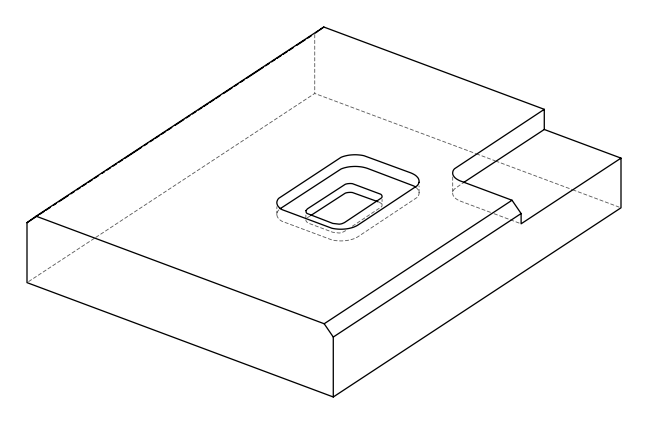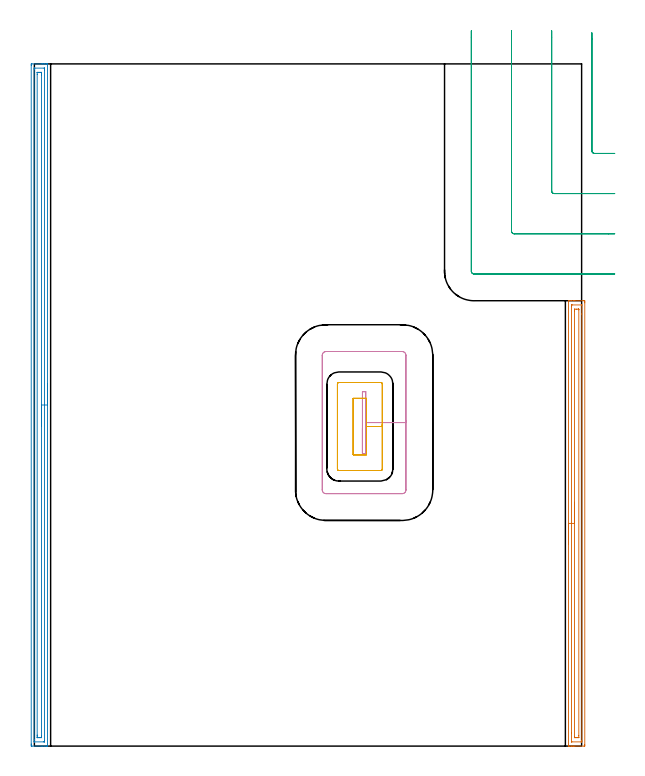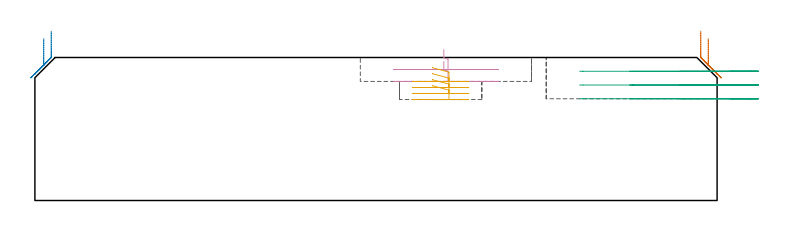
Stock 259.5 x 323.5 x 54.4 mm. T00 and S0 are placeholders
(PLAN: 5 operations, 2 tool changes, 19.9 min)
(1 AREA_MILL | FG_CHAMFER_SURFACE | UGT0205_001 | 5.28 min | 6406 mm3)
(2 AREA_MILL_1 | FG_CHAMFER_SURFACE_1 | UGT0205_001 | 7.97 min | 9596 mm3)
(3 MILL_CORNER_NOTCH_RECTANGULAR | CORNER_NOTCH_RECTANGULAR | UGT0201_109 | Follow Part, ap 6.35, ae 75% | 3.31 min | 113809 mm3)
(4 MILL_RECTANGULAR_POCKET | POCKET_RECTANGULAR_STRAIGHT | UGT0201_109 | Follow Part, ap 6.35, ae 75% | 1.41 min | 53349 mm3)
(5 MILL_RECTANGULAR_POCKET_1 | POCKET_RECTANGULAR_STRAIGHT_1 | NXT0201_013 | Follow Part, ap 2.5, ae 75% | 1.93 min | 10973 mm3)
(TOOL UGT0205_001 | Chamfer Mill 20 x 3 x 45 deg. | D20 FL50 Z2)
(TOOL UGT0201_109 | End Mill 25.4 mm | D25.4 FL25 Z2)
(TOOL NXT0201_013 | ENDMILL 10mm | D10 FL30 Z4)
(OP 1 AREA_MILL)
G17 G21 G94 G90
T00 M6
G54
G17 G0 G90 X253.3 Y95.6 S1061 M3
G43 Z64.4 H0
G94 G1 Y95.638 Z63.528 F250.
Y95.752 Z62.663
Y95.941 Z61.812
Y96.203 Z60.98
Y96.537 Z60.174
Y96.94 Z59.4
Y97.408 Z58.664
Y97.94 Z57.972
Y98.529 Z57.329
Y99.172 Z56.739
Y99.864 Z56.208
Y100.6 Z55.74
Y101.374 Z55.337
Y102.18 Z55.003
Y103.012 Z54.741
Y103.863 Z54.552
Y104.728 Z54.438
Y105.6 Z54.4
Y211.027
X253.302 Y211.19 Z54.388
X253.435 Y211.198 Z54.257
X253.573 Y211.2 Z54.127
X253.851 Z53.849
X254.527 Z53.168
X255.739 Z51.958
X256.276 Z51.419
X260.379 Z47.318
X260.648 Y211.197 Z47.05
X260.993 Y211.19 Z46.704
X260.998 Y210.938 Z46.701
X261. Y210.581 Z46.7
Y210.22
Y0.619
X260.998 Y0.262 Z46.701
X260.993 Y0.01 Z46.704
X260.648 Y0. Z47.05
X256.276 Z51.419
X255.739 Z51.958
X255.401 Z52.295
X254.865 Z52.831
X254.527 Z53.168
X253.572 Z54.127
X253.436 Z54.256
X253.411 Y0.001 Z54.28
X253.303 Y0.01 Z54.388
X253.3 Y0.173 Z54.4
Y105.6
X254.714 Z52.986
Y208.602
X254.715 Y208.794 Z52.985
X254.719 Y209.144 Z52.981
X254.721 Y209.18 Z52.979
X254.766 Y209.19 Z52.934
X254.871 Y209.196 Z52.829
X255.004 Y209.199 Z52.696
X259.376 Z48.324
X259.533 Y209.194 Z48.167
X259.563 Y209.19 Z48.137
X259.579 Y209.179 Z48.121
X259.581 Y209.145 Z48.119
X259.585 Y208.986 Z48.115
X259.586 Y204.895 Z48.114
Y2.598
X259.585 Y2.406 Z48.115
X259.581 Y2.056 Z48.119
X259.579 Y2.02 Z48.121
X259.534 Y2.01 Z48.166
X259.429 Y2.004 Z48.271
X259.296 Y2.001 Z48.404
X254.924 Z52.776
X254.767 Y2.006 Z52.933
X254.737 Y2.01 Z52.963
X254.721 Y2.021 Z52.979
X254.719 Y2.055 Z52.981
X254.715 Y2.214 Z52.985
X254.714 Y6.311 Z52.986
Y105.6
X256.128 Z51.572
X256.129 Y206.264 Z51.571
X256.132 Y207.007 Z51.568
X256.135 Y207.151 Z51.565
X256.14 Y207.19 Z51.56
X256.181 Y207.194 Z51.519
X256.276 Y207.197 Z51.424
X256.961 Y207.2 Z50.739
X257.835 Z49.865
X258.024 Y207.199 Z49.676
X258.087 Y207.198 Z49.613
X258.137 Y207.194 Z49.563
X258.164 Y207.19 Z49.536
X258.166 Y207.156 Z49.534
X258.17 Y207.007 Z49.53
X258.171 Y206.857 Z49.529
Y4.936
X258.168 Y4.193 Z49.532
X258.165 Y4.049 Z49.535
X258.16 Y4.01 Z49.54
X258.119 Y4.006 Z49.581
X258.024 Y4.003 Z49.676
X257.339 Y4. Z50.361
X256.465 Z51.235
X256.276 Z51.424
X256.213 Y4.002 Z51.487
X256.163 Y4.006 Z51.537
X256.136 Y4.01 Z51.564
X256.134 Y4.044 Z51.566
X256.13 Y4.193 Z51.57
X256.129 Y4.343 Z51.571
X256.128 Y105.6 Z51.572
Y106.472 Z51.61
Y107.336 Z51.723
Y108.188 Z51.912
Y109.02 Z52.175
Y109.826 Z52.508
Y110.6 Z52.911
Y111.336 Z53.38
Y112.028 Z53.911
Y112.671 Z54.501
Y113.26 Z55.144
Y113.791 Z55.836
Y114.26 Z56.572
Y114.663 Z57.345
Y114.997 Z58.151
Y115.259 Z58.983
Y115.448 Z59.835
Y115.562 Z60.7
Y115.6 Z61.572
G0 Z64.4
M5
M2
(OP 2 AREA_MILL_1)
G17 G21 G94 G90
T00 M6
G54
G17 G0 G90 X6.2 Y171.75 S1061 M3
G43 Z64.4 H0
G94 G1 Y171.712 Z63.528 F250.
Y171.598 Z62.664
Y171.409 Z61.812
Y171.147 Z60.98
Y170.813 Z60.174
Y170.41 Z59.4
Y169.941 Z58.664
Y169.41 Z57.972
Y168.821 Z57.329
Y168.178 Z56.74
Y167.486 Z56.208
Y166.75 Z55.74
Y165.976 Z55.337
Y165.17 Z55.003
Y164.338 Z54.741
Y163.486 Z54.552
Y162.622 Z54.438
Y161.75 Z54.4
Y0.163
X6.198 Y0.01 Z54.388
X6.073 Y0.002 Z54.265
X5.942 Y0. Z54.142
X5.613 Z53.812
X4.973 Z53.168
X3.779 Z51.976
X3.224 Z51.418
X-1.148 Y0.001 Z47.049
X-1.493 Y0.01 Z46.704
X-1.498 Y0.252 Z46.701
X-1.5 Y0.61 Z46.7
Y0.969
Y322.89
X-1.498 Y323.248 Z46.701
X-1.493 Y323.49 Z46.704
X-1.148 Y323.5 Z47.049
X3.224 Z51.418
X3.779 Z51.976
X4.099 Z52.295
X4.654 Z52.85
X4.973 Z53.168
X5.612 Z53.812
X5.942 Z54.142
X6.073 Y323.498 Z54.265
X6.198 Y323.49 Z54.388
X6.2 Y323.337 Z54.4
Y161.75
X4.786 Z52.986
X4.785 Y2.587 Z52.985
X4.784 Y2.395 Z52.984
X4.78 Y2.045 Z52.98
X4.779 Y2.01 Z52.979
X4.718 Y2.006 Z52.918
X4.615 Y2.003 Z52.815
X4.485 Y2. Z52.685
X0.113 Y2.001 Z48.313
X-0.035 Y2.006 Z48.165
X-0.062 Y2.01 Z48.138
X-0.079 Y2.017 Z48.121
X-0.081 Y2.049 Z48.119
X-0.084 Y2.202 Z48.116
X-0.085 Y2.395 Z48.115
X-0.086 Y3.096 Z48.114
X-0.085 Y320.913 Z48.115
X-0.084 Y321.105 Z48.116
X-0.08 Y321.455 Z48.12
X-0.079 Y321.49 Z48.121
X-0.018 Y321.494 Z48.182
X0.085 Y321.497 Z48.285
X0.215 Y321.5 Z48.415
X4.587 Y321.499 Z52.787
X4.735 Y321.494 Z52.935
X4.762 Y321.49 Z52.962
X4.779 Y321.483 Z52.979
X4.781 Y321.451 Z52.981
X4.784 Y321.298 Z52.984
X4.785 Y321.105 Z52.985
X4.786 Y320.404 Z52.986
Y161.75
X3.372 Z51.572
X3.371 Y4.923 Z51.571
X3.369 Y4.181 Z51.569
X3.367 Y4.035 Z51.567
X3.365 Y4.016 Z51.565
X3.355 Y4.01 Z51.555
X3.313 Y4.006 Z51.513
X3.224 Y4.003 Z51.424
X2.527 Y4. Z50.727
X1.652 Z49.852
X1.476 Y4.001 Z49.676
X1.417 Y4.002 Z49.617
X1.37 Y4.006 Z49.57
X1.343 Y4.009 Z49.543
X1.335 Y4.033 Z49.535
X1.332 Y4.181 Z49.532
X1.33 Y4.33 Z49.53
X1.328 Y5.073 Z49.528
Y5.224
X1.329 Y318.577 Z49.529
X1.331 Y319.319 Z49.531
X1.333 Y319.465 Z49.533
X1.335 Y319.484 Z49.535
X1.345 Y319.49 Z49.545
X1.387 Y319.494 Z49.587
X1.476 Y319.497 Z49.676
X2.173 Y319.5 Z50.373
X3.048 Z51.248
X3.224 Y319.499 Z51.424
X3.283 Y319.498 Z51.483
X3.33 Y319.494 Z51.53
X3.357 Y319.491 Z51.557
X3.365 Y319.467 Z51.565
X3.368 Y319.319 Z51.568
X3.37 Y319.17 Z51.57
X3.372 Y318.427 Z51.572
Y318.276
Y161.75
Y160.878 Z51.61
Y160.013 Z51.723
Y159.162 Z51.912
Y158.33 Z52.175
Y157.524 Z52.508
Y156.75 Z52.911
Y156.014 Z53.38
Y155.322 Z53.911
Y154.679 Z54.501
Y154.09 Z55.144
Y153.558 Z55.836
Y153.09 Z56.572
Y152.687 Z57.345
Y152.353 Z58.151
Y152.091 Z58.983
Y151.902 Z59.835
Y151.788 Z60.7
Y151.75 Z61.572
G0 Z64.4
M5
M2
(OP 3 MILL_CORNER_NOTCH_RECTANGULAR)
G17 G21 G94 G90
T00 M6
G54
G17 G0 G90 X264.35 Y338.237 S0 M3
G43 Z64.4 H0
Z49.167
G94 G1 Y335.237 F250.
Y282.314 F500.
G3 X265.614 Y281.05 R1.27
G1 X272.2
X275.2 F250.
G0 Z64.4
X245.3 Y339.2
Z49.167
G1 Y336.2
Y263.265 F500.
G3 X246.565 Y262. R1.27
G1 X272.2
X275.2 F250.
G0 Z64.4
X226.25 Y339.2
Z49.167
G1 Y336.2
Y244.215 F500.
G3 X227.515 Y242.95 R1.27
G1 X272.2
X275.2 F250.
G0 Z64.4
X207.2 Y339.2
Z49.167
G1 Y336.2
Y225.165 F500.
G3 X208.465 Y223.9 R1.27
G1 X272.2
X275.2 F250.
G0 Z64.4
X264.35 Y338.237
Z43.933
G1 Y335.237
Y282.314 F500.
G3 X265.614 Y281.05 R1.27
G1 X272.2
X275.2 F250.
G0 Z64.4
X245.3 Y339.2
Z43.933
G1 Y336.2
Y263.265 F500.
G3 X246.565 Y262. R1.27
G1 X272.2
X275.2 F250.
G0 Z64.4
X226.25 Y339.2
Z43.933
G1 Y336.2
Y244.215 F500.
G3 X227.515 Y242.95 R1.27
G1 X272.2
X275.2 F250.
G0 Z64.4
X207.2 Y339.2
Z43.933
G1 Y336.2
Y225.165 F500.
G3 X208.465 Y223.9 R1.27
G1 X272.2
X275.2 F250.
G0 Z64.4
X264.35 Y338.237
Z38.7
G1 Y335.237
Y282.314 F500.
G3 X265.614 Y281.05 R1.27
G1 X272.2
X275.2 F250.
G0 Z64.4
X245.3 Y339.2
Z38.7
G1 Y336.2
Y263.265 F500.
G3 X246.565 Y262. R1.27
G1 X272.2
X275.2 F250.
G0 Z64.4
X226.25 Y339.2
Z38.7
G1 Y336.2
Y244.215 F500.
G3 X227.515 Y242.95 R1.27
G1 X272.2
X275.2 F250.
G0 Z64.4
X207.2 Y339.2
Z38.7
G1 Y336.2
Y225.165 F500.
G3 X208.465 Y223.9 R1.27
G1 X272.2
X275.2 F250.
G0 Z64.4
M5
M2
(OP 4 MILL_RECTANGULAR_POCKET)
G17 G21 G94 G90
T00 M6
G54
G17 G0 G90 X155.55 Y150.677 S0 M3
G43 Z64.4 H0
Z57.4
G94 G1 Y138.75 Z54.204 F250.
X157.15 Z53.775
Y153.4 Z49.85
Y168.05 F500.
X155.55
Y138.75
X157.15
Y153.4
X176.2
Y185.3
G3 X174.4 Y187.1 R1.8
G1 X138.3
G3 X136.5 Y185.3 R1.8
G1 Y121.5
G3 X138.3 Y119.7 R1.8
G1 X174.4
G3 X176.2 Y121.5 R1.8
G1 Y153.4
Y154.4
G0 X155.55 Y150.677 Z52.85
G1 Y138.75 Z49.654 F250.
X157.15 Z49.225
Y153.4 Z45.3
Y168.05 F500.
X155.55
Y138.75
X157.15
Y153.4
X176.2
Y185.3
G3 X174.4 Y187.1 R1.8
G1 X138.3
G3 X136.5 Y185.3 R1.8
G1 Y121.5
G3 X138.3 Y119.7 R1.8
G1 X174.4
G3 X176.2 Y121.5 R1.8
G1 Y153.4
Y154.4
G0 Z64.4
M5
M2
(OP 5 MILL_RECTANGULAR_POCKET_1)
G17 G21 G94 G90
T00 M6
G54
G17 G0 G90 X151.2 Y138.277 S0 M3
G43 Z64.4 H0
Z50.543
G94 G1 Y138.2 Z50.522 F250.
X157.5 Z48.834
Y151.55 Z45.257
Y164.9 F500.
X151.2
Y138.2
X157.5
Y151.55
X165.
Y171.7
G3 X164.3 Y172.4 R0.7
G1 X144.4
G3 X143.7 Y171.7 R0.7
G1 Y131.4
G3 X144.4 Y130.7 R0.7
G1 X164.3
G3 X165. Y131.4 R0.7
G1 Y151.55
Y152.55
G0 X151.2 Y138.277 Z48.257
G1 Y138.2 Z48.237 F250.
X157.5 Z46.549
Y151.55 Z42.971
Y164.9 F500.
X151.2
Y138.2
X157.5
Y151.55
X165.
Y171.7
G3 X164.3 Y172.4 R0.7
G1 X144.4
G3 X143.7 Y171.7 R0.7
G1 Y131.4
G3 X144.4 Y130.7 R0.7
G1 X164.3
G3 X165. Y131.4 R0.7
G1 Y151.55
Y152.55
G0 X151.2 Y138.277 Z45.971
G1 Y138.2 Z45.951 F250.
X157.5 Z44.263
Y151.55 Z40.686
Y164.9 F500.
X151.2
Y138.2
X157.5
Y151.55
X165.
Y171.7
G3 X164.3 Y172.4 R0.7
G1 X144.4
G3 X143.7 Y171.7 R0.7
G1 Y131.4
G3 X144.4 Y130.7 R0.7
G1 X164.3
G3 X165. Y131.4 R0.7
G1 Y151.55
Y152.55
G0 X151.2 Y138.277 Z43.686
G1 Y138.2 Z43.665 F250.
X157.5 Z41.977
Y151.55 Z38.4
Y164.9 F500.
X151.2
Y138.2
X157.5
Y151.55
X165.
Y171.7
G3 X164.3 Y172.4 R0.7
G1 X144.4
G3 X143.7 Y171.7 R0.7
G1 Y131.4
G3 X144.4 Y130.7 R0.7
G1 X164.3
G3 X165. Y131.4 R0.7
G1 Y151.55
Y152.55
G0 Z64.4
M5
M2
